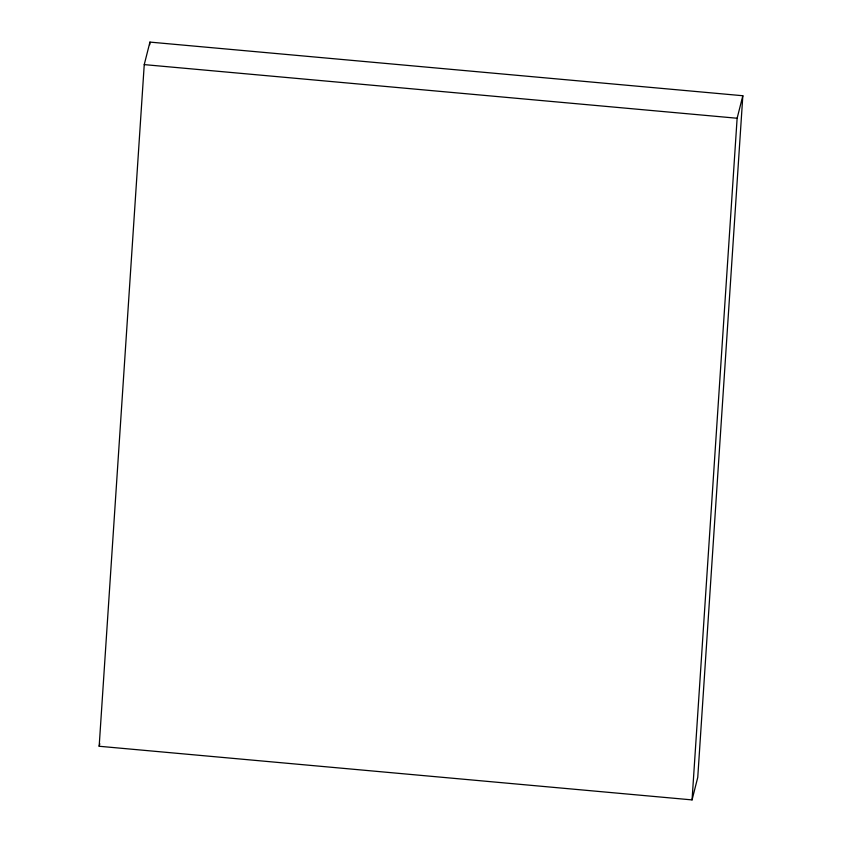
<?xml version="1.0" encoding="UTF-8"?>
<svg xmlns="http://www.w3.org/2000/svg" width="842" height="842" viewBox="0 0 842 842"><rect width="100%" height="100%" fill="white"/><g stroke="black" fill="none" stroke-linecap="round" stroke-linejoin="round"><path stroke-width="1.26" d="M99.167 746.265L144.245 64.613L149.939 42.1L742.833 95.735L697.755 777.387L692.061 799.9L99.167 746.265L99.809 743.76M149.76 44.721L149.939 42.1M692.061 799.9L737.129 118.248L742.833 95.735M144.245 64.613L737.129 118.248"/></g></svg>
